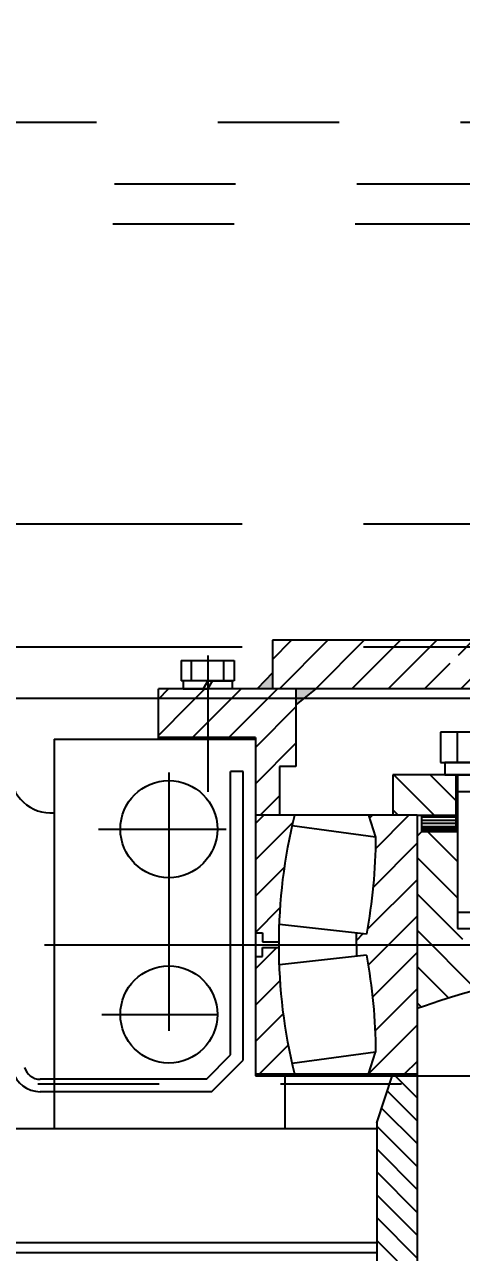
# Model space of a CAD drawing. Header units: millimetres. Extents: x 0 to 12600, y -343 to 8910.
# Drawn here: x 5920 to 6191, y 5402 to 6160 of the extents above; entities that cross this region are included whole.
import ezdxf

# ---------------------------------------------------------------- set-up
doc = ezdxf.new("R2010")
doc.units = ezdxf.units.MM
doc.header["$LTSCALE"] = 300
doc.linetypes.add('G', pattern=[2, 1.25, -0.25, 0.25, -0.25])
doc.linetypes.add('K', pattern=[2.5, 1.25, -0.25, 0.25, -0.25, 0.25, -0.25])
for name, color, linetype in [('01', 7, 'Continuous'), ('02', 1, 'Continuous'), ('05', 142, 'G'), ('07', 6, 'K'), ('08', 1, 'Continuous')]:
    doc.layers.add(name, color=color, linetype=linetype)
doc.styles.get("Standard").update_dxf_attribs({"font": 'isocp', "width": 0.707, "bigfont": 'intecad.shx'})
doc.dimstyles.new('INTE', dxfattribs={"dimscale": 30, "dimtxt": 3.5, "dimasz": 3, "dimexe": 3, "dimexo": 0, "dimgap": 1, "dimtad": 1, "dimdec": 1, "dimdsep": 46, "dimtxsty": 'Standard', "dimcen": 0, "dimclrd": 1, "dimclre": 1, "dimclrt": 3, "dimaunit": 1, "dimadec": 0, "dimazin": 0, "dimtfac": 1, "dimtdec": 1, "dimtmove": 0, "dimatfit": 0, "dimfxl": 1, "dimarcsym": 0})
pattern_1 = [(45, (-290.194, 7083.374), (-11.22532, 11.22532), [])]

# ---------------------------------------------------------------- blocks, each defined once
blk = doc.blocks.new('rtret')
at = {"layer": '07', "color": 6, "linetype": 'K'}
for p, q in [((3428.3, 1322.29), (11765.3, 1322.29)), ((3364.3, 1284.29), (12267.3, 1284.29)), ((11238.3, 1259.3), (4609.3, 1259.3)), ((5168.3, 1074.29), (7403.3, 1074.29)), ((5168.3, 998.29), (7403.3, 998.29)), ((6120.8, 966.59), (8482.8, 966.59)), ((6466.94, 728.39), (8205.34, 728.39))]:
    blk.add_line(p, q, dxfattribs=at)
blk = doc.blocks.new('*U51')
at = {"layer": '01'}
for p, q in [((-15.1, 5), (-15.1, 0)), ((0, 5), (-15.1, 5)), ((-15.1, 0), (0, 0)), ((0, 0), (-2.89, 5)), ((0, 5), (2.89, 0)), ((0, 5), (15.1, 5)), ((15.1, 0), (0, 0)), ((15.1, 5), (15.1, 0))]:
    blk.add_line(p, q, dxfattribs=at)
at = {"layer": '05'}
blk.add_line((0, 7.1), (0, -2.1), dxfattribs=at)
blk = doc.blocks.new('*U48')
at = {"layer": '01'}
for p, q in [((-22.75, 7.5), (-22.75, 0)), ((0, 7.5), (-22.75, 7.5)), ((-22.75, 0), (0, 0)), ((0, 0), (-4.33, 7.5)), ((0, 7.5), (4.33, 0)), ((0, 7.5), (22.75, 7.5)), ((22.75, 0), (0, 0)), ((22.75, 7.5), (22.75, 0))]:
    blk.add_line(p, q, dxfattribs=at)
at = {"layer": '05'}
blk.add_line((0, 9.6), (0, -2.1), dxfattribs=at)
blk = doc.blocks.new('e')
at = {"layer": '02', "linetype": 'Continuous'}
h = blk.add_hatch(dxfattribs=at)
h.set_pattern_fill('LINE', color=1, scale=5, angle=45, style=0)
h.set_pattern_definition([(45, (-10498.824, 8951.033), (-11.22532, 11.22532), [])])
h.paths.add_polyline_path([(-1.78, 235.36), (-1.78, 243.22), (-1.78, 245.52), (-7.33, 245.52), (-7.33, 250), (-80, 250), (-80, 225.64, -0.059237)])
h.paths.add_polyline_path([(80, 225.64), (80, 250), (7.33, 250), (7.33, 245.52), (1.78, 245.52), (1.78, 243.22), (1.78, 235.36, -0.059237)])
h.paths.add_polyline_path([(80, 150), (80, 179.99), (66.41, 175.69, -0.045229), (6.41, 181.37), (7.09, 187.52), (0, 187.52), (0, 150)])
h.paths.add_polyline_path([(-66.41, 175.69), (-80, 179.99), (-80, 150), (0, 150), (0, 187.52), (-7.09, 187.52), (-6.41, 181.37, -0.045229)])
at = {"layer": '01'}
for p, q in [((-80, 150), (-80, 250)), ((-80, 250), (80, 250)), ((-7.33, 250), (-7.33, 245.52)), ((-7.33, 245.52), (-1.78, 245.52)), ((-1.78, 245.52), (-1.78, 243.22)), ((-1.78, 243.22), (-1.78, 235.36)), ((7.33, 245.52), (1.78, 245.52)), ((1.78, 245.52), (1.78, 243.22)), ((1.78, 243.22), (1.78, 235.36)), ((7.33, 250), (7.33, 245.52)), ((80, 150), (80, 250)), ((-6.41, 181.37), (-12.39, 235.14)), ((6.41, 181.37), (12.39, 235.14)), ((-66.41, 175.69), (-73.34, 227.21)), ((66.41, 175.69), (73.34, 227.21)), ((0, 187.52), (-7.09, 187.52)), ((0, 187.52), (7.09, 187.52)), ((-80, 179.99), (-66.41, 175.69)), ((80, 179.99), (66.41, 175.69)), ((-80, 150), (80, 150))]:
    blk.add_line(p, q, dxfattribs=at)
for centre, start, end in [((0, -98.47), 90, 103.86508), ((0, -98.47), 76.13492, 90), ((-67.72, 509.53), 270.22405, 280.58273), ((67.72, 509.53), 259.41727, 269.77595)]:
    blk.add_arc(centre, 333.84, start, end, dxfattribs=at)
blk = doc.blocks.new('*D77')
at = {"layer": '08', "color": 1, "lineweight": -2}
for p, q in [((4218.74, 7829.84), (4218.74, 8186.75)), ((6313.24, 5854.2), (6313.24, 8186.75)), ((4308.74, 8096.75), (6223.24, 8096.75))]:
    blk.add_line(p, q, dxfattribs=at)
at = {"layer": '08', "color": 1}
for points in [[(4308.74, 8111.75), (4308.74, 8081.75), (4218.74, 8096.75)], [(6223.24, 8111.75), (6223.24, 8081.75), (6313.24, 8096.75)]]:
    blk.add_solid(points, dxfattribs=at)
at = {"layer": 'Defpoints', "color": 0}
for p in [(6313.24, 8096.75), (4218.74, 7829.84), (6313.24, 5854.2)]:
    blk.add_point(p, dxfattribs=at)
at = {"layer": '08', "color": 3, "insert": (5265.99, 8179.26), "char_height": 105, "attachment_point": 5}
blk.add_mtext('2094.5', dxfattribs=at)

msp = doc.modelspace()

# ---------------------------------------------------------------- hatches: boundary and pattern name
at = {"layer": '01'}
for points in [[(6064.36, 5749.89), (6073.74, 5759.89), (6073.74, 5749.89)], [(6088.24, 5739.99), (6088.24, 5749.89), (6100.53, 5749.89)]]:
    msp.add_hatch(color=256, dxfattribs=at).paths.add_polyline_path(points)
at = {"layer": '02'}
h = msp.add_hatch(dxfattribs=at)
h.set_pattern_fill('LINE', color=256, scale=5, angle=45, style=0)
h.set_pattern_definition([(225, (10124.675, 7079.959), (-11.22532, 11.22532), [])])
h.paths.add_polyline_path([(6352.24, 5749.89), (6352.24, 5761.53), (6354.24, 5762.89), (6354.24, 5764.89), (6354.74, 5764.89), (6354.74, 5779.89), (6437.74, 5779.89), (6437.74, 5764.89), (6438.24, 5764.89), (6438.24, 5762.89), (6440.24, 5761.53), (6440.24, 5749.89)])
h.paths.add_polyline_path([(6186.24, 5749.89), (6186.24, 5761.53), (6188.24, 5762.89), (6188.24, 5764.89), (6188.74, 5764.89), (6188.74, 5779.89), (6271.74, 5779.89), (6271.74, 5764.89), (6272.24, 5764.89), (6272.24, 5762.89), (6274.24, 5761.53), (6274.24, 5749.89)])
h.paths.add_polyline_path([(6073.74, 5749.89), (6073.74, 5779.89), (6183.74, 5779.89), (6183.74, 5764.89), (6184.24, 5764.89), (6184.24, 5762.89), (6186.24, 5761.53), (6186.24, 5749.89)])
h.paths.add_polyline_path([(6274.24, 5749.89), (6274.24, 5761.53), (6276.24, 5762.89), (6276.24, 5764.89), (6276.74, 5764.89), (6276.74, 5779.89), (6285.74, 5779.89), (6285.74, 5757.89), (6298.24, 5757.89), (6298.24, 5749.89)])
h.paths.add_polyline_path([(6328.24, 5749.89), (6328.24, 5757.89), (6340.74, 5757.89), (6340.74, 5779.89), (6349.74, 5779.89), (6349.74, 5764.89), (6350.24, 5764.89), (6350.24, 5762.89), (6352.24, 5761.53), (6352.24, 5749.89)])
h.paths.add_polyline_path([(6440.24, 5749.89), (6440.24, 5761.53), (6442.24, 5762.89), (6442.24, 5764.89), (6442.74, 5764.89), (6442.74, 5779.89), (6501.62, 5779.89), (6505.17, 5766.89), (6506.24, 5766.89), (6506.24, 5749.89)])
h.paths.add_polyline_path([(6520.24, 5749.89), (6520.24, 5766.89), (6521.3, 5766.89), (6524.86, 5779.89), (6552.74, 5779.89), (6552.74, 5749.89)])
at = {"layer": '02', "linetype": 'Continuous'}
h = msp.add_hatch(dxfattribs=at)
h.set_pattern_fill('LINE', color=1, scale=5, angle=45, style=0)
h.set_pattern_definition(pattern_1)
h.paths.add_polyline_path([(6088.24, 5749.89), (6088.24, 5718.89), (6063.24, 5718.89), (6063.24, 5719.89), (6044.74, 5719.89), (6044.74, 5749.89), (6048.84, 5749.89)])
h.paths.add_polyline_path([(6063.24, 5718.89), (6088.24, 5718.89), (6088.24, 5701.89), (6078.24, 5701.89), (6078.24, 5671.89), (6063.24, 5671.89)])
h.paths.add_polyline_path([(6003.24, 5749.89), (6022.74, 5749.89), (6022.74, 5719.89), (6003.24, 5719.89)])
h = msp.add_hatch(dxfattribs=at)
h.set_pattern_fill('LINE', color=1, scale=5, angle=45, style=0)
h.set_pattern_definition(pattern_1)
h.paths.add_polyline_path([(6022.74, 5719.89), (6033.74, 5719.89), (6033.74, 5749.89), (6022.74, 5749.89)])
h.paths.add_polyline_path([(6033.74, 5719.89), (6044.74, 5719.89), (6044.74, 5749.89), (6033.74, 5749.89), (6033.74, 5747.8)])
h = msp.add_hatch(dxfattribs=at)
h.set_pattern_fill('LINE', color=1, scale=5, angle=135, style=0)
h.set_pattern_definition([(135, (-4110.496, 11825.344), (11.22532, 11.22532), [])])
h.paths.add_polyline_path([(6463.24, 5671.89), (6439.24, 5671.89), (6439.24, 5696.89), (6445.99, 5696.89), (6478.24, 5696.89), (6478.24, 5671.89)])
h.paths.add_polyline_path([(6407.24, 5696.89), (6407.24, 5671.89), (6336.79, 5671.89), (6336.79, 5696.89)])
h.paths.add_polyline_path([(6289.69, 5696.89), (6289.69, 5671.89), (6219.24, 5671.89), (6219.24, 5696.89), (6228.66, 5696.89)])
h.paths.add_polyline_path([(6163.24, 5671.89), (6148.24, 5671.89), (6148.24, 5696.89), (6187.24, 5696.89), (6187.24, 5671.89)])
h = msp.add_hatch(dxfattribs=at)
h.set_pattern_fill('LINE', color=1, scale=5, angle=135, style=0)
edge = h.paths.add_edge_path()
edge.add_line((6215.24, 5591.89), (6215.24, 5588.89))
edge.add_line((6215.24, 5588.89), (6203.24, 5582.53))
edge.add_line((6203.24, 5582.53), (6191.24, 5588.89))
edge.add_line((6191.24, 5588.89), (6191.24, 5591.89))
edge.add_line((6191.24, 5591.89), (6163.24, 5591.89))
edge.add_line((6163.24, 5591.89), (6163.24, 5552.59))
edge.add_spline(control_points=[(6163.24, 5552.59), (6188.17, 5561.32), (6228.65, 5575.51), (6278.56, 5547.49), (6303.5, 5562.95), (6313.24, 5565.5)], knot_values=[0, 0, 0, 0, 75.671335, 122.882932, 152.681683, 152.681683, 152.681683, 152.681683], degree=3, periodic=0)
edge.add_line((6313.24, 5565.5), (6313.24, 5591.89))
edge.add_line((6313.24, 5591.89), (6215.24, 5591.89))
h.paths.add_polyline_path([(6313.24, 5591.89), (6313.24, 5631.89), (6256.24, 5631.89, -0.414214), (6253.24, 5634.89), (6253.24, 5661.89), (6218.24, 5661.89), (6218.24, 5611.89), (6218.24, 5601.89), (6215.24, 5601.89), (6215.24, 5591.89)])
h.paths.add_polyline_path([(6313.24, 5631.89), (6313.24, 5591.89), (6411.24, 5591.89), (6411.24, 5601.89), (6408.24, 5601.89), (6408.24, 5611.89), (6408.24, 5661.89), (6373.24, 5661.89), (6373.24, 5634.89, -0.414214), (6370.24, 5631.89)])
edge = h.paths.add_edge_path()
edge.add_spline(control_points=[(6313.24, 5565.5), (6318.93, 5566.98), (6335.33, 5567.88), (6359.94, 5536.22), (6375.08, 5588.87), (6405.41, 5514.36), (6441.52, 5538.82), (6463.24, 5553.53)], knot_values=[152.681683, 152.681683, 152.681683, 152.681683, 170.094516, 202.608959, 225.665395, 267.065122, 329.553088, 329.553088, 329.553088, 329.553088], degree=3, periodic=0)
edge.add_line((6463.24, 5553.53), (6463.24, 5591.89))
edge.add_line((6463.24, 5591.89), (6435.24, 5591.89))
edge.add_line((6435.24, 5591.89), (6435.24, 5588.89))
edge.add_line((6435.24, 5588.89), (6423.24, 5582.53))
edge.add_line((6423.24, 5582.53), (6411.24, 5588.89))
edge.add_line((6411.24, 5588.89), (6411.24, 5591.89))
edge.add_line((6411.24, 5591.89), (6313.24, 5591.89))
edge.add_line((6313.24, 5591.89), (6313.24, 5565.5))
h.paths.add_polyline_path([(6463.24, 5658.89), (6460.24, 5661.89), (6438.24, 5661.89), (6438.24, 5611.89), (6438.24, 5601.89), (6435.24, 5601.89), (6435.24, 5591.89), (6463.24, 5591.89)])
h.paths.add_polyline_path([(6163.24, 5591.89), (6191.24, 5591.89), (6191.24, 5601.89), (6188.24, 5601.89), (6188.24, 5611.89), (6188.24, 5661.89), (6166.24, 5661.89), (6163.24, 5658.89)])
h = msp.add_hatch(dxfattribs=at)
h.set_pattern_fill('_USER', color=1, scale=10, angle=135, style=0, pattern_type=0)
h.set_pattern_definition([(135, (-4110.496, 11825.344), (7.071068, 7.071068), [])])
h.paths.add_polyline_path([(6138.24, 5478.29), (6138.24, 5481.89), (6147.9, 5510.89), (6163.24, 5510.89), (6163.24, 5478.29)])
h.paths.add_polyline_path([(6163.24, 5478.29), (6163.24, 5468.29), (6138.24, 5468.29), (6138.24, 5478.29)])
h.paths.add_polyline_path([(6138.24, 5468.29), (6163.24, 5468.29), (6163.24, 5363.29), (6138.24, 5363.29)])

# ---------------------------------------------------------------- linework, layer by layer
at = {"layer": '01', "color": 7, "linetype": 'Continuous'}
for p, q in [((6073.74, 5779.89), (6073.74, 5749.89)), ((6298.24, 5779.89), (6073.74, 5779.89)), ((6003.24, 5718.89), (6003.24, 5749.89)), ((6088.24, 5749.89), (6088.24, 5701.89)), ((5938.74, 5718.89), (5938.74, 5478.29)), ((6063.24, 5719.89), (6003.24, 5719.89)), ((6063.24, 5719.89), (6063.24, 5510.89)), ((6177.81, 5723.09), (6177.81, 5704.39)), ((6228.66, 5723.09), (6177.81, 5723.09)), ((6188.24, 5704.39), (6188.24, 5723.09)), ((6177.81, 5704.39), (6228.66, 5704.39)), ((6078.24, 5701.89), (6078.24, 5671.89)), ((6138.24, 5481.89), (6138.24, 5363.29))]:
    msp.add_line(p, q, dxfattribs=at)
at = {"layer": '01'}
for p, q in [((6017.26, 5767.39), (6050.21, 5767.39)), ((6017.26, 5767.39), (6017.26, 5754.89)), ((6023.74, 5754.89), (6023.74, 5767.39)), ((6043.74, 5754.89), (6043.74, 5767.39)), ((6050.21, 5767.39), (6050.21, 5754.89)), ((6073.74, 5759.89), (6064.36, 5749.89)), ((6298.24, 5749.89), (6003.24, 5749.89)), ((6050.21, 5754.89), (6017.26, 5754.89)), ((6100.53, 5749.89), (6088.24, 5739.99)), ((5938.74, 5718.89), (6063.24, 5718.89)), ((6043.74, 5718.89), (6063.24, 5718.89)), ((6047.93, 5523.79), (6047.93, 5698.89)), ((6055.63, 5698.89), (6047.93, 5698.89)), ((6055.63, 5520.6), (6055.63, 5698.89)), ((6088.24, 5701.89), (6078.24, 5701.89)), ((6148.24, 5696.89), (6148.24, 5671.89)), ((6313.24, 5696.89), (6148.24, 5696.89)), ((6187.24, 5696.89), (6187.24, 5661.89)), ((6188.24, 5696.89), (6188.24, 5611.89)), ((6218.24, 5686.39), (6188.24, 5686.39)), ((6163.24, 5671.89), (6187.24, 5671.89)), ((6166.24, 5661.89), (6166.24, 5671.89)), ((6166.24, 5670.89), (6187.24, 5670.89)), ((6166.24, 5668.89), (6187.24, 5668.89)), ((6166.24, 5666.89), (6187.24, 5666.89)), ((6163.24, 5658.89), (6166.24, 5661.89)), ((6166.24, 5664.89), (6187.24, 5664.89)), ((6166.24, 5663.89), (6187.24, 5663.89)), ((6166.24, 5662.89), (6187.24, 5662.89)), ((6166.24, 5661.89), (6188.24, 5661.89)), ((6188.24, 5611.89), (6218.24, 5611.89)), ((6188.24, 5601.89), (6218.24, 5601.89)), ((6032.93, 5508.79), (6047.93, 5523.79)), ((6163.24, 5525.8), (6163.24, 5358.29)), ((6036.12, 5501.09), (6055.63, 5520.6)), ((6032.93, 5508.79), (5930.11, 5508.79)), ((6063.24, 5510.89), (6313.24, 5510.89)), ((6081.49, 5510.89), (6081.49, 5478.29)), ((6138.24, 5481.89), (6148.24, 5511.89)), ((6036.12, 5501.09), (5930.11, 5501.09)), ((5897.08, 5478.29), (6138.24, 5478.29)), ((6138.24, 5407.79), (5122.86, 5407.79)), ((5246.76, 5401.79), (6138.24, 5401.79))]:
    msp.add_line(p, q, dxfattribs=at)
for centre in [(6009.74, 5663.29), (6009.74, 5548.79)]:
    msp.add_circle(centre, 30, dxfattribs=at)
at = {"layer": '01', "color": 7, "linetype": 'Continuous'}
msp.add_arc((5936.67, 5698.26), 25, 180, 274.74319, dxfattribs=at)
at = {"layer": '01'}
for radius in [17.7, 10]:
    msp.add_arc((5930.11, 5518.79), radius, 195.58167, 270, dxfattribs=at)
at = {"layer": '02'}
msp.add_line((6188.24, 5611.89), (6188.24, 5601.89), dxfattribs=at)
msp.add_open_spline([(6163.24, 5552.59), (6188.17, 5561.32), (6228.65, 5575.51), (6284.25, 5544.3), (6325.28, 5580.81), (6359.94, 5536.22), (6375.08, 5588.87), (6405.41, 5514.36), (6441.52, 5538.82), (6463.24, 5553.53)], degree=3, knots=[0, 0, 0, 0, 75.671335, 122.882932, 170.094516, 202.608959, 225.665395, 267.065122, 329.553088, 329.553088, 329.553088, 329.553088], dxfattribs=at)
at = {"layer": '05'}
for p, q in [((6033.74, 5770.46), (6033.74, 5686.34)), ((5932.8, 5591.89), (6718.43, 5591.89))]:
    msp.add_line(p, q, dxfattribs=at)
at = {"layer": '05', "color": 4, "linetype": 'G'}
for p, q in [((6009.74, 5698.26), (6009.74, 5538.75)), ((5966.17, 5663.29), (6045.24, 5663.29)), ((5968.24, 5548.79), (6039.74, 5548.79))]:
    msp.add_line(p, q, dxfattribs=at)

# ---------------------------------------------------------------- block references
msp.add_blockref('rtret', (-988.27, 4777.6))
at = {"layer": '01', "extrusion": (0, 0, -1), "zscale": -1}
msp.add_blockref('*U51', (-6033.74, 5749.89), dxfattribs=at)
at = {"layer": '01', "extrusion": (0, 0, -1), "zscale": -1, "rotation": 270}
msp.add_blockref('e', (-6313.24, 5591.89), dxfattribs=at)
at = {"layer": '02'}
msp.add_blockref('*U48', (6203.24, 5696.89), dxfattribs=at)

# ---------------------------------------------------------------- dimensions: what is measured, and where the dimension line sits
at = {"layer": '08'}
dim = msp.add_linear_dim(base=(6313.24, 8096.75), p1=(4218.74, 7829.84), p2=(6313.24, 5854.2), dimstyle='INTE', dxfattribs=at)
dim.commit()
dim.dimension.update_dxf_attribs({"geometry": '*D77', "text_midpoint": (5265.99, 8179.26)})

doc.saveas('drawing.dxf')
